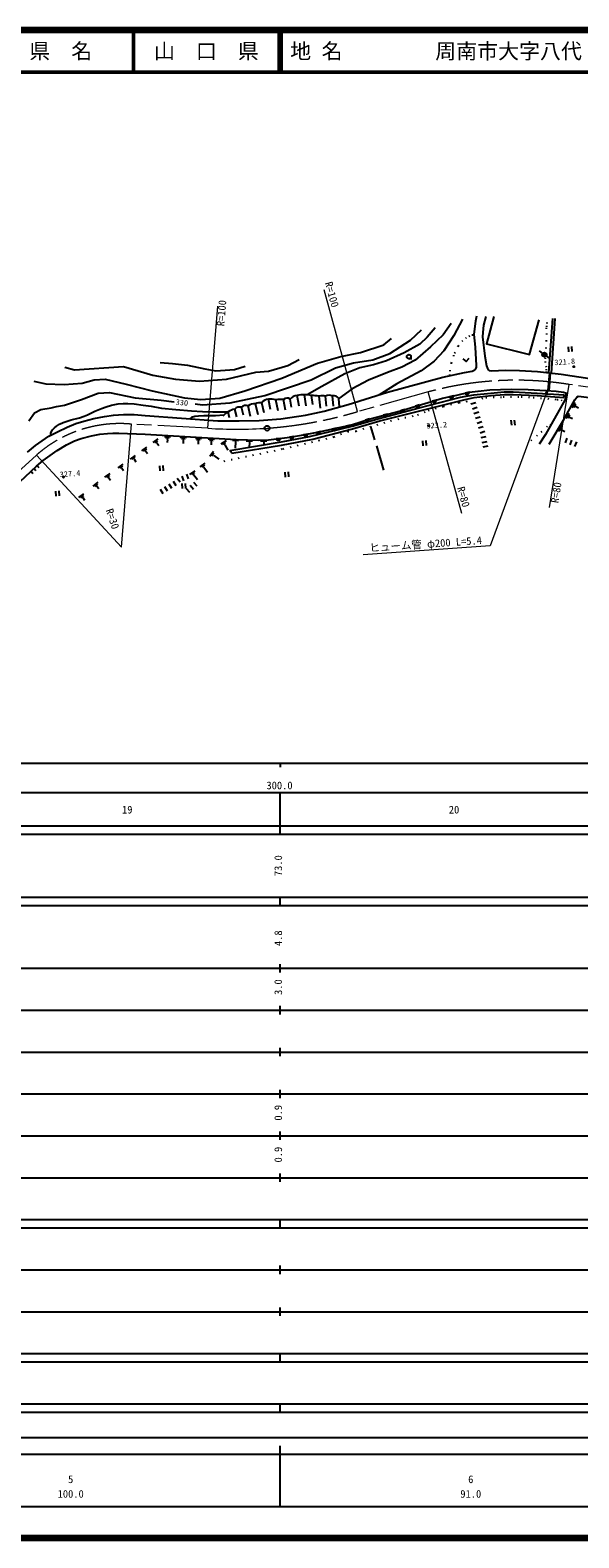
# Model space of a CAD drawing. Units: millimetres at full size, sheet at 1:1000; details may follow other scales. Extents: x 40000 to 680000, y 20000 to 380000.
# Drawn here: x 308327 to 439291, y 20000 to 380000 of the extents above; entities that cross this region are included whole.
import ezdxf
from ezdxf.enums import TextEntityAlignment as Align

# ---------------------------------------------------------------- set-up
doc = ezdxf.new("R2010")
doc.units = ezdxf.units.MM
doc.header["$LTSCALE"] = 1000
for name, pattern in [('CHAIN', [18.5, 12, -1.5, 3.5, -1.5]), ('DASHED', [7.5, 6, -1.5]), ('DOTTED', [1.75, 0.25, -1.5])]:
    doc.linetypes.add(name, pattern=pattern)
for name, color, linetype, lineweight in [('M-BGD', 7, 'Continuous', 25), ('M-BMK', 2, 'CHAIN', 13), ('M-BMK-SRVR', 3, 'Continuous', 25), ('M-STR-HTXT', 7, 'Continuous', 13), ('M-TTL', 2, 'Continuous', 140), ('M-TTL-BAND', 7, 'Continuous', 25), ('M-TTL-LINE', 7, 'Continuous', 50)]:
    doc.layers.add(name, color=color, linetype=linetype, lineweight=lineweight)
doc.layers.add('M-TTL-TXT', color=7, linetype='Continuous')
doc.styles.add('ＭＳ ゴシック', font='')
doc.styles.get('ＭＳ ゴシック').set_extended_font_data('MS Gothic')

# ---------------------------------------------------------------- blocks, each defined once
blk = doc.blocks.new('open_arrow')
at = {"color": 0, "linetype": 'Continuous', "lineweight": -2}
blk.add_lwpolyline([(7.5, 1.25), (0, 0), (7.5, -1.25)], dxfattribs=at)

msp = doc.modelspace()

# ---------------------------------------------------------------- hatches: boundary and pattern name
at = {"layer": 'M-BGD'}
for points in [[(430683, 302811, -0.41421), (431385, 302899, -0.41421), (431473, 302198, -1)], [(405272, 291661, -0.82183), (404321, 291383)], [(409362, 292682, -0.82183), (408396, 292464)], [(413140, 293530, -0.82183), (412174, 293314)], [(393578, 288307, -0.82183), (392620, 288053)], [(397723, 289439, -0.82183), (396773, 289158)], [(401290, 290496, -0.82183), (400340, 290215)], [(381402, 284953, -0.82183), (380436, 284733)], [(384683, 285700, -0.82183), (383717, 285480)], [(389326, 287168, -0.82183), (388383, 286863)], [(368042, 282523, -0.82183), (367057, 282413)], [(371247, 282957, -0.82183), (370269, 282800)], [(374581, 283545, -0.82183), (373609, 283354)], [(377614, 284149, -0.82183), (376644, 283949)]]:
    msp.add_hatch(color=256, dxfattribs=at).paths.add_polyline_path(points)

# ---------------------------------------------------------------- linework, layer by layer
for p, q in [((432160, 298164), (433052, 311178)), ((432757, 298098), (433651, 311137)), ((430683, 302811), (429893, 303424)), ((436731, 304414), (436814, 303217)), ((437529, 304470), (437612, 303273)), ((398759, 301554), (399424, 301601)), ((431473, 302198), (432263, 301584)), ((365663, 289429), (365215, 291852)), ((367521, 289120), (366980, 291726)), ((369291, 289253), (368782, 291821)), ((370727, 289981), (370425, 291876)), ((372531, 290178), (372032, 292756)), ((374209, 290324), (373838, 292922)), ((375798, 290604), (375480, 292737)), ((377615, 289763), (377290, 292573)), ((379099, 290235), (378854, 292602)), ((380736, 290250), (380516, 292698)), ((382158, 290040), (382027, 292065)), ((405272, 291661), (404321, 291383)), ((409362, 292682), (408396, 292464)), ((413140, 293530), (412174, 293314)), ((435720, 292306), (435760, 292905)), ((439191, 292618), (449781, 291291)), ((355914, 287402), (355615, 288894)), ((357639, 287639), (357147, 289540)), ((359249, 288032), (358755, 289972)), ((360885, 287757), (360356, 290333)), ((362724, 288186), (362096, 290756)), ((364183, 288597), (363663, 291044)), ((393578, 288307), (392620, 288053)), ((397723, 289439), (396773, 289158)), ((401290, 290496), (400340, 290215)), ((413547, 290758), (414692, 291118)), ((413907, 289613), (415052, 289973)), ((414266, 288469), (415411, 288828)), ((436941, 288565), (436213, 287254)), ((437057, 288157), (436621, 287371)), ((438363, 291128), (437635, 289816)), ((438480, 290720), (438043, 289933)), ((438575, 290272), (438473, 290089)), ((438524, 290181), (439180, 289816)), ((381402, 284953), (380436, 284733)), ((384683, 285700), (383717, 285480)), ((389326, 287168), (388383, 286863)), ((414626, 287324), (415771, 287683)), ((414985, 286179), (416130, 286538)), ((415345, 285034), (416490, 285393)), ((423095, 286845), (423179, 285648)), ((423893, 286900), (423977, 285703)), ((435165, 285478), (434389, 284194)), ((435266, 285066), (434801, 284296)), ((435345, 284615), (435236, 284436)), ((435290, 284525), (435932, 284137)), ((437152, 287710), (437050, 287527)), ((437101, 287618), (437757, 287254)), ((338830, 282384), (337612, 281509)), ((338761, 281965), (338030, 281440)), ((338656, 281520), (338486, 281398)), ((338571, 281459), (339009, 280850)), ((341862, 282849), (340364, 282934)), ((341545, 282566), (340646, 282618)), ((341183, 282286), (340974, 282298)), ((341079, 282292), (341036, 281544)), ((345654, 282631), (344157, 282717)), ((345338, 282349), (344439, 282400)), ((344976, 282069), (344766, 282081)), ((344871, 282075), (344828, 281326)), ((349249, 282427), (347752, 282511)), ((348933, 282144), (348034, 282194)), ((348572, 281864), (348362, 281876)), ((348467, 281870), (348425, 281121)), ((352331, 282256), (350833, 282339)), ((352015, 281973), (351116, 282023)), ((351654, 281693), (351444, 281704)), ((351549, 281699), (351507, 280950)), ((355093, 281904), (353804, 281137)), ((354989, 281493), (354215, 281032)), ((354846, 281058), (354665, 280951)), ((354755, 281005), (355522, 279715)), ((358090, 281936), (356592, 282019)), ((357499, 281668), (357150, 281688)), ((357324, 281678), (357241, 280180)), ((361419, 281852), (359920, 281897)), ((360835, 281569), (360485, 281580)), ((360660, 281575), (360626, 280423)), ((364844, 281892), (363346, 281825)), ((364283, 281567), (363934, 281551)), ((364108, 281559), (364133, 281014)), ((368042, 282523), (367057, 282413)), ((371247, 282957), (370269, 282800)), ((374581, 283545), (373609, 283354)), ((377614, 284149), (376644, 283949)), ((401994, 281932), (402077, 280735)), ((402792, 281988), (402875, 280791)), ((415704, 283889), (416849, 284249)), ((415965, 282718), (417137, 282979)), ((416226, 281546), (417398, 281807)), ((436452, 282550), (436026, 281428)), ((437574, 282123), (437148, 281002)), ((438696, 281697), (438269, 280575)), ((333389, 278473), (332171, 277597)), ((333320, 278054), (332590, 277529)), ((333215, 277609), (333045, 277487)), ((333130, 277548), (333568, 276939)), ((336124, 280439), (334906, 279564)), ((336056, 280021), (335325, 279495)), ((335951, 279576), (335780, 279453)), ((335865, 279514), (336303, 278905)), ((352111, 279414), (351208, 278216)), ((352170, 278994), (351628, 278275)), ((352202, 278538), (352075, 278370)), ((352139, 278454), (353337, 277551)), ((356441, 279023), (356022, 279646)), ((416466, 280471), (417637, 280732)), ((308549, 274660), (308998, 274164)), ((309291, 275331), (309717, 274860)), ((310033, 276002), (310435, 275557)), ((327320, 274111), (326102, 273235)), ((327252, 273692), (326521, 273166)), ((330444, 276356), (329226, 275481)), ((330376, 275937), (329645, 275412)), ((330271, 275492), (330100, 275370)), ((330185, 275431), (330623, 274822)), ((339212, 275958), (339295, 274760)), ((340010, 276013), (340093, 274816)), ((345615, 273950), (346041, 272828)), ((347599, 274813), (346387, 273928)), ((347533, 274394), (346807, 273863)), ((347432, 273948), (347262, 273824)), ((347347, 273886), (348232, 272675)), ((350041, 276598), (348830, 275713)), ((349976, 276179), (349249, 275648)), ((349874, 275733), (349704, 275609)), ((349789, 275671), (350674, 274460)), ((369134, 274463), (369217, 273265)), ((369932, 274518), (370015, 273321)), ((324448, 272041), (323279, 271101)), ((324402, 271619), (323701, 271055)), ((324321, 271169), (324157, 271038)), ((324239, 271104), (324709, 270519)), ((327147, 273247), (326976, 273124)), ((327061, 273186), (327499, 272577)), ((339392, 270420), (340020, 269397)), ((340415, 271048), (341043, 270025)), ((341439, 271675), (342066, 270652)), ((342462, 272302), (343089, 271279)), ((343398, 273053), (344152, 272119)), ((344493, 273524), (344919, 272402)), ((344536, 271731), (344619, 270534)), ((345334, 271787), (345417, 270590)), ((346468, 269589), (345679, 270494)), ((347334, 270344), (346545, 271249)), ((348200, 271099), (347411, 272004)), ((314386, 269924), (314469, 268726)), ((315184, 269979), (315267, 268782)), ((321068, 269323), (319899, 268383)), ((321022, 268901), (320321, 268337)), ((320942, 268451), (320778, 268320)), ((320860, 268386), (321330, 267801))]:
    msp.add_line(p, q, dxfattribs=at)
at = {"layer": 'M-BGD', "linetype": 'DASHED'}
for p, q in [((432000, 293928), (432352, 298143)), ((432200, 293916), (432551, 298121)), ((392761, 274963), (389668, 285356))]:
    msp.add_line(p, q, dxfattribs=at)
at = {"layer": 'M-BGD'}
for points in [[(307686, 279222), (309579, 280816), (312809, 283049), (314814, 284110), (317182, 285228), (319229, 286070), (321129, 286662), (323516, 287249), (326051, 287769), (328219, 288055), (330626, 288266), (333126, 288252), (335741, 287974), (353138, 286741), (358191, 286699), (362972, 286821), (368160, 287225), (374026, 288095), (378504, 289053), (384240, 290602), (393635, 293576), (406804, 297133), (412013, 298294), (413798, 298568), (414483, 298907), (414694, 299170), (414832, 299493), (414903, 299895), (414588, 304332), (414299, 307360), (414695, 310623), (414918, 311795)], [(408852, 309937), (406940, 307229), (403890, 304363), (400228, 301177), (397054, 299530), (393657, 298224), (389068, 296399), (385169, 294345), (382027, 292065)], [(411523, 310955), (409415, 307085), (407057, 303396), (404768, 300979), (401675, 298619), (395828, 295519), (392182, 293245), (391659, 292950)], [(417121, 311616), (416572, 309542), (416359, 307794), (416330, 306747), (416843, 302130), (417281, 299835), (417490, 299174), (417654, 298888), (417922, 298705), (418363, 298665), (421865, 298789), (425115, 298746), (429463, 298462), (435034, 297846), (441895, 296792), (444976, 296447), (446976, 296289), (450075, 296324), (452179, 295753)], [(418995, 311636), (417239, 305107), (427498, 302539), (429793, 310870)], [(309205, 296188), (312079, 295522), (316423, 295411), (320700, 295709), (323585, 296513), (326249, 296699), (331271, 295504), (337415, 293898), (345149, 292215), (349045, 291802), (353623, 292121), (359570, 293892), (368410, 296882), (376943, 300491), (382468, 302053), (387152, 303020), (392715, 304877), (394572, 306363)], [(347709, 290743), (349448, 290553), (356106, 291017), (364315, 292792), (375384, 296470), (381215, 299363), (385467, 300563), (390090, 301300), (394186, 302760), (399090, 305965), (401748, 308411)], [(405027, 308956), (403125, 306684), (401336, 305055), (397560, 302930), (393371, 301054), (390269, 300085), (386989, 299381), (383403, 297943), (377947, 294909), (374479, 292904)], [(316611, 299532), (318898, 298856), (330583, 299671), (337640, 297581), (342985, 296625), (348749, 296192), (355210, 296643), (362155, 298341), (365228, 298556), (369802, 299942), (372514, 301346)], [(339366, 300623), (342270, 300370), (345902, 300017), (349986, 299163), (352641, 298665), (357062, 298973), (359663, 299800)], [(411582, 301553), (412379, 300907), (413078, 301657)], [(308010, 286754), (309394, 288589), (310845, 289406), (313345, 289824), (314615, 290100), (316501, 290457), (320558, 291778), (324524, 293298), (327225, 293487), (333421, 292223), (339570, 291635), (342739, 291288)], [(309871, 275855), (311445, 277279), (314786, 279631), (316994, 280965), (318930, 281903), (320492, 282483), (322934, 283162), (324947, 283525), (326767, 283705), (328062, 283773), (329484, 283734), (335747, 283500), (347947, 282800), (357534, 282267), (362940, 282107), (365223, 282210), (369660, 282702), (373123, 283258), (376906, 284003), (380251, 284691), (385062, 285786), (389494, 287223), (396704, 289137), (401775, 290640), (406753, 292093), (410151, 292860), (413140, 293530), (415241, 293794), (418045, 294106), (423100, 294281), (427180, 294200), (431429, 293963), (433859, 293814), (435627, 293564), (436222, 293364), (436011, 291826), (431363, 283479), (429815, 281114)], [(356022, 279646), (368737, 281790), (375003, 282998), (385147, 285420), (391648, 287291), (401144, 289836), (411017, 292363), (414199, 292894), (418311, 293340), (421485, 293623), (423616, 293624), (429366, 293324), (435760, 292905)], [(356441, 279023), (368353, 280868), (375823, 282357), (385300, 284840), (391809, 286713), (401960, 289269), (412122, 291798), (414280, 292300), (418370, 292742), (421512, 293023), (423601, 293024), (429331, 292725), (435720, 292306)], [(432188, 281136), (435653, 286865), (438356, 291733), (438851, 292370), (439191, 292618)], [(313249, 283282), (313299, 283817), (313672, 284538), (314156, 285015), (314640, 285466), (315348, 285945), (316197, 286309), (318130, 286915), (320080, 287442), (321184, 287836), (322043, 288148), (323741, 289003), (325378, 289673), (326465, 290034), (327748, 290441), (329306, 290735), (330562, 290849), (331613, 290869), (333151, 290751), (335311, 290478), (337209, 290226), (339700, 289770), (343060, 289382), (346833, 289102), (349501, 288940), (351914, 288834), (354118, 288849), (355615, 288894)], [(354537, 288050), (352529, 287939), (349784, 287894), (348474, 287849), (347621, 287750), (346817, 287514), (346473, 287213)], [(298578, 261618), (298798, 262319), (298985, 263701), (299683, 266129), (302069, 268580), (307226, 273463), (309871, 275855)]]:
    msp.add_lwpolyline(points, dxfattribs=at)
at = {"layer": 'M-BGD', "linetype": 'DOTTED'}
for points in [[(431536, 298233), (431587, 298793), (431536, 299509), (431360, 300662), (431321, 301509), (431291, 302589), (431475, 303952), (431588, 305690), (431625, 307358), (431588, 308652), (431616, 309182), (431703, 309973), (431792, 310522)], [(408473, 297505), (408564, 298600), (408920, 300492), (409628, 302858), (410490, 304581), (411442, 305757), (412301, 306467), (413019, 306910), (413714, 307237), (414299, 307360)], [(416115, 292025), (417058, 292295), (421234, 292418), (425493, 292482), (428366, 292314), (434114, 291823), (435052, 291701), (435650, 291179)], [(354565, 277091), (368671, 280027), (380776, 282881), (384166, 284145), (386039, 284276), (394344, 286747), (400783, 288130), (403303, 289159), (406984, 290196), (410699, 291120), (412844, 291424)], [(432641, 285774), (431736, 285345), (429379, 283208), (427214, 281471)]]:
    msp.add_lwpolyline(points, dxfattribs=at)
at = {"layer": 'M-BGD'}
for centre, radius in [((398724, 302053), 500), ((431078, 302504), 500), ((438108, 299653), 150), ((403464, 285569), 150), ((316292, 273279), 150)]:
    msp.add_circle(centre, radius, dxfattribs=at)
for centre, radius, start, end in [((365258, 289874), 1978, 91.24385, 143.72986), ((365855, 288397), 3514, 71.32226, 100.4943), ((368276, 284316), 7522, 86.14192, 99.91935), ((369634, 290928), 1234, 50.15873, 133.65559), ((372161, 290614), 2146, 93.45307, 143.99634), ((373574, 285876), 7051, 87.8496, 102.63197), ((373985, 286858), 6065, 75.73184, 91.38581), ((375706, 285149), 7590, 77.95525, 91.70334), ((378125, 289747), 2947, 75.673, 106.47346), ((379806, 290566), 2247, 71.5783, 115.0424), ((380713, 291047), 1663, 37.76012, 96.79994), ((404769, 291616), 505, 207.43906, 5.09725), ((408858, 292668), 505, 203.89791, 1.5561), ((412636, 293517), 505, 203.80572, 1.46391), ((357470, 285414), 3944, 118.05612, 142.1823), ((357895, 285624), 3987, 100.8158, 124.88137), ((358399, 288091), 1915, 79.28985, 130.82183), ((359848, 288855), 1563, 71.02478, 134.38307), ((361702, 288585), 2206, 79.7044, 127.57056), ((363413, 288004), 3051, 85.30944, 115.5788), ((393074, 288275), 505, 206.04036, 3.69855), ((397220, 289392), 505, 207.67886, 5.33705), ((400788, 290450), 505, 207.67886, 5.33705), ((380897, 284938), 505, 203.99714, 1.65533), ((384178, 285685), 505, 203.99714, 1.65533), ((388824, 287109), 505, 209.13414, 6.79233), ((367538, 282565), 505, 197.50695, 355.16514), ((370743, 282975), 505, 200.2906, 357.94879), ((374076, 283546), 505, 202.31288, 359.97107), ((377109, 284145), 505, 202.78448, 0.44267)]:
    msp.add_arc(centre, radius, start, end, dxfattribs=at)
at = {"layer": 'M-BMK'}
for p, q in [((451102, 293344), (436949, 295403)), ((403324, 293613), (386465, 288914)), ((350772, 284951), (332537, 285920)), ((309846, 278544), (298807, 268530))]:
    msp.add_line(p, q, dxfattribs=at)
for centre, radius, start, end in [((424294, 216410), 80000, 80.89794, 105.19604), ((357762, 384707), 100000, 274.08815, 286.68013), ((329701, 256054), 30000, 84.57425, 131.43829)]:
    msp.add_arc(centre, radius, start, end, dxfattribs=at)
at = {"layer": 'M-BMK', "linetype": 'Continuous'}
msp.add_arc((357762, 384707), 100000, 265.99183, 274.08815, dxfattribs=at)
at = {"layer": 'M-BMK-SRVR'}
msp.add_circle((364891, 284961), 600, dxfattribs=at)
at = {"layer": 'M-STR-HTXT'}
for p, q in [((386465, 288914), (378528, 318004)), ((350772, 284951), (353091, 314089)), ((432266, 266031), (436949, 295403)), ((411356, 264564), (403324, 293613))]:
    msp.add_line(p, q, dxfattribs=at)
for points in [[(432060, 294648), (418162, 256847), (387813, 254730)], [(309846, 278544), (330147, 256512), (332537, 285920)]]:
    msp.add_lwpolyline(points, dxfattribs=at)
at = {"layer": 'M-TTL'}
for p, q in [((680000, 380000), (40000, 380000)), ((40000, 20000), (680000, 20000))]:
    msp.add_line(p, q, dxfattribs=at)
at = {"layer": 'M-TTL-BAND'}
for p, q in [((40000, 205000), (579000, 205000)), ((368000, 205000), (368000, 204000)), ((68000, 198000), (579000, 198000)), ((368000, 188000), (368000, 198000)), ((40000, 190000), (579000, 190000)), ((40000, 188000), (579000, 188000)), ((40000, 173000), (579000, 173000)), ((368000, 171000), (368000, 173000)), ((40000, 171000), (579000, 171000)), ((40000, 156000), (579000, 156000)), ((368000, 155000), (368000, 157000)), ((46000, 146000), (579000, 146000)), ((368000, 145000), (368000, 147000)), ((368000, 135000), (368000, 137000)), ((52000, 136000), (579000, 136000)), ((46000, 126000), (579000, 126000)), ((368000, 125000), (368000, 127000)), ((52000, 116000), (579000, 116000)), ((368000, 115000), (368000, 117000)), ((46000, 106000), (579000, 106000)), ((368000, 105000), (368000, 107000)), ((40000, 96000), (579000, 96000)), ((40000, 94000), (579000, 94000)), ((368000, 94000), (368000, 96000)), ((49000, 84000), (579000, 84000)), ((368000, 83000), (368000, 85000)), ((40000, 74000), (579000, 74000)), ((368000, 73000), (368000, 75000)), ((40000, 64000), (579000, 64000)), ((40000, 62000), (579000, 62000)), ((368000, 62000), (368000, 64000)), ((40000, 52000), (579000, 52000)), ((368000, 50000), (368000, 52000)), ((40000, 50000), (579000, 50000)), ((140500, 44000), (451500, 44000)), ((40000, 40000), (579000, 40000)), ((368000, 27500), (368000, 42000)), ((68000, 27500), (579000, 27500))]:
    msp.add_line(p, q, dxfattribs=at)
at = {"layer": 'M-TTL-LINE'}
for p, q in [((333000, 380000), (333000, 370000)), ((367750, 380000), (367750, 370000)), ((368250, 380000), (368250, 370000)), ((40000, 370000), (680000, 370000))]:
    msp.add_line(p, q, dxfattribs=at)

# ---------------------------------------------------------------- block references
at = {"layer": 'M-STR-HTXT', "xscale": 240, "yscale": 240, "rotation": 249.8}
msp.add_blockref('open_arrow', (432060, 294648), dxfattribs=at)

# ---------------------------------------------------------------- texts
at = {"layer": 'M-BGD', "style": 'ＭＳ ゴシック'}
msp.add_text('321.8', height=1320, rotation=3.989, dxfattribs=at).set_placement((436003, 299763), align=Align.BOTTOM_CENTER)
msp.add_text('330', height=1320, rotation=353.749, dxfattribs=at).set_placement((344553, 291089), align=Align.MIDDLE_CENTER)
msp.add_text('323.2', height=1320, rotation=3.989, dxfattribs=at).set_placement((402911, 285519), align=Align.MIDDLE_LEFT)
msp.add_text('327.4', height=1320, rotation=3.989, dxfattribs=at).set_placement((315447, 272870), align=Align.BOTTOM_LEFT)
at = {"layer": 'M-STR-HTXT', "style": 'ＭＳ ゴシック'}
for rotation, p in [(285.261, (378117, 319511)), (85.45, (355211, 309218))]:
    msp.add_text('R=100', height=1833, rotation=rotation, dxfattribs=at).set_placement(p, align=Align.BOTTOM_LEFT)
for s, rotation, p in [('R=80', 285.455, (411023, 265769)), ('R=80', 80.941, (435719, 271809)), ('ヒューム管 φ200 L=5.4', 3.989, (416241, 256763))]:
    msp.add_text(s, height=1833, rotation=rotation, dxfattribs=at).set_placement(p, align=Align.BOTTOM_RIGHT)
msp.add_text('R=30', height=1833, rotation=288.711, dxfattribs=at).set_placement((328786, 260951), align=Align.MIDDLE_RIGHT)
at = {"layer": 'M-TTL-BAND', "style": 'ＭＳ ゴシック'}
for s, p in [('300.0', (367844, 198195)), ('19', (331500, 192405)), ('20', (409500, 192405)), ('5', (318000, 32523)), ('6', (413500, 32523)), ('100.0', (318000, 29033)), ('91.0', (413500, 29033))]:
    msp.add_text(s, height=1833, dxfattribs=at).set_placement(p, align=Align.BOTTOM_CENTER)
for s, p in [('73.0', (369000, 180500)), ('4.8', (369000, 163174)), ('3.0', (369000, 151500)), ('0.9', (369000, 121500)), ('0.9', (369000, 111500))]:
    msp.add_text(s, height=1833, rotation=90, dxfattribs=at).set_placement(p, align=Align.BOTTOM_CENTER)
at = {"layer": 'M-TTL-TXT', "style": 'ＭＳ ゴシック'}
for s, p in [('県\u3000名', (315625, 375000)), ('山\u3000口\u3000県', (350375, 375000))]:
    msp.add_text(s, height=3666, dxfattribs=at).set_placement(p, align=Align.MIDDLE_CENTER)
for s, p in [('地 名', (370380, 375000)), ('周南市大字八代\u3000下松市大字大藤谷', (405024, 375000))]:
    msp.add_text(s, height=3666, dxfattribs=at).set_placement(p, align=Align.MIDDLE_LEFT)

doc.saveas('drawing.dxf')
